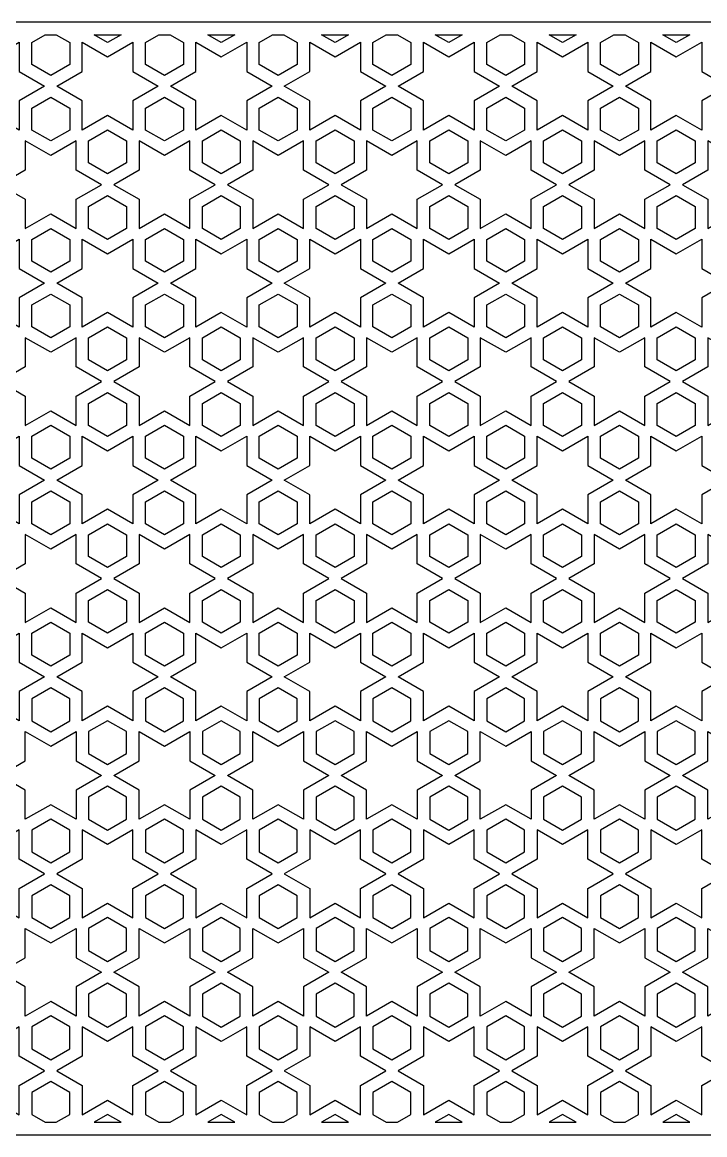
# Model space of a CAD drawing. Header units: millimetres. Extents: x 5583 to 9833, y 3199 to 4979.
# Drawn here: x 7663 to 8754, y 3199 to 4979 of the extents above; entities that cross this region are included whole.
import ezdxf

# ---------------------------------------------------------------- set-up
doc = ezdxf.new("R2010")
doc.units = ezdxf.units.MM
doc.layers.add('Layer 01', color=1, linetype='Continuous')

msp = doc.modelspace()

# ---------------------------------------------------------------- linework, layer by layer
at = {"layer": 'Layer 01'}
for points in [[(5583, 3199.1), (9833, 3199.1), (9833, 4979.1), (5583, 4979.1)], [(7717, 4959.1), (7738.4, 4946.7), (7738.4, 4911.7), (7708, 4894.1), (7677.6, 4911.7), (7677.6, 4946.7), (7699, 4959.1)], [(7820.5, 4959.1), (7799, 4946.6), (7777.4, 4959.1)], [(7898.9, 4959.1), (7920.3, 4946.7), (7920.3, 4911.7), (7889.9, 4894.1), (7859.5, 4911.7), (7859.5, 4946.7), (7880.9, 4959.1)], [(8002.4, 4959.1), (7980.8, 4946.6), (7959.3, 4959.1)], [(8080.8, 4959.1), (8102.2, 4946.7), (8102.2, 4911.7), (8071.8, 4894.1), (8041.4, 4911.7), (8041.4, 4946.7), (8062.8, 4959.1)], [(8184.3, 4959.1), (8162.7, 4946.6), (8141.2, 4959.1)], [(8262.7, 4959.1), (8284.1, 4946.7), (8284.1, 4911.7), (8253.7, 4894.1), (8223.3, 4911.7), (8223.3, 4946.7), (8244.7, 4959.1)], [(8366.2, 4959.1), (8344.6, 4946.6), (8323, 4959.1)], [(8444.6, 4959.1), (8465.9, 4946.7), (8465.9, 4911.7), (8435.6, 4894.1), (8405.2, 4911.7), (8405.2, 4946.7), (8426.6, 4959.1)], [(8548.1, 4959.1), (8526.5, 4946.6), (8504.9, 4959.1)], [(8626.4, 4959.1), (8647.8, 4946.7), (8647.8, 4911.7), (8617.5, 4894.1), (8587.1, 4911.7), (8587.1, 4946.7), (8608.5, 4959.1)], [(8730, 4959.1), (8708.4, 4946.6), (8686.8, 4959.1)], [(7617.1, 4829.9), (7576.5, 4806.4), (7576.5, 4853.3), (7535.9, 4876.7), (7576.5, 4900.1), (7576.5, 4947), (7617.1, 4923.5), (7657.6, 4947), (7657.6, 4900.1), (7698.2, 4876.7), (7657.6, 4853.3), (7657.6, 4806.4)], [(7799, 4829.9), (7758.4, 4806.4), (7758.4, 4853.3), (7717.8, 4876.7), (7758.4, 4900.1), (7758.4, 4947), (7799, 4923.5), (7839.5, 4947), (7839.5, 4900.1), (7880.1, 4876.7), (7839.5, 4853.3), (7839.5, 4806.4)], [(7980.8, 4829.9), (7940.3, 4806.4), (7940.3, 4853.3), (7899.7, 4876.7), (7940.3, 4900.1), (7940.3, 4947), (7980.8, 4923.5), (8021.4, 4947), (8021.4, 4900.1), (8062, 4876.7), (8021.4, 4853.3), (8021.4, 4806.4)], [(8162.7, 4829.9), (8122.2, 4806.4), (8122.2, 4853.3), (8081.6, 4876.7), (8122.2, 4900.1), (8122.2, 4947), (8162.7, 4923.5), (8203.3, 4947), (8203.3, 4900.1), (8243.9, 4876.7), (8203.3, 4853.3), (8203.3, 4806.4)], [(8344.6, 4829.9), (8304.1, 4806.4), (8304.1, 4853.3), (8263.5, 4876.7), (8304.1, 4900.1), (8304.1, 4947), (8344.6, 4923.5), (8385.2, 4947), (8385.2, 4900.1), (8425.8, 4876.7), (8385.2, 4853.3), (8385.2, 4806.4)], [(8526.5, 4829.9), (8485.9, 4806.4), (8485.9, 4853.3), (8445.4, 4876.7), (8485.9, 4900.1), (8485.9, 4947), (8526.5, 4923.5), (8567.1, 4947), (8567.1, 4900.1), (8607.6, 4876.7), (8567.1, 4853.3), (8567.1, 4806.4)], [(8708.4, 4829.9), (8667.8, 4806.4), (8667.8, 4853.3), (8627.3, 4876.7), (8667.8, 4900.1), (8667.8, 4947), (8708.4, 4923.5), (8749, 4947), (8749, 4900.1), (8789.5, 4876.7), (8749, 4853.3), (8749, 4806.4)], [(7708, 4789.1), (7677.6, 4806.6), (7677.6, 4841.7), (7708, 4859.3), (7738.4, 4841.7), (7738.4, 4806.6)], [(7889.9, 4789.1), (7859.5, 4806.6), (7859.5, 4841.7), (7889.9, 4859.3), (7920.3, 4841.7), (7920.3, 4806.6)], [(8071.8, 4789.1), (8041.4, 4806.6), (8041.4, 4841.7), (8071.8, 4859.3), (8102.2, 4841.7), (8102.2, 4806.6)], [(8253.7, 4789.1), (8223.3, 4806.6), (8223.3, 4841.7), (8253.7, 4859.3), (8284.1, 4841.7), (8284.1, 4806.6)], [(8435.6, 4789.1), (8405.2, 4806.6), (8405.2, 4841.7), (8435.6, 4859.3), (8465.9, 4841.7), (8465.9, 4806.6)], [(8617.5, 4789.1), (8587.1, 4806.6), (8587.1, 4841.7), (8617.5, 4859.3), (8647.8, 4841.7), (8647.8, 4806.6)], [(7799, 4806.8), (7829.3, 4789.2), (7829.3, 4754.1), (7799, 4736.6), (7768.6, 4754.1), (7768.6, 4789.2)], [(7980.8, 4806.8), (8011.2, 4789.2), (8011.2, 4754.1), (7980.8, 4736.6), (7950.5, 4754.1), (7950.5, 4789.2)], [(8162.7, 4736.6), (8132.4, 4754.1), (8132.4, 4789.2), (8162.7, 4806.8), (8193.1, 4789.2), (8193.1, 4754.1)], [(8344.6, 4806.8), (8375, 4789.2), (8375, 4754.1), (8344.6, 4736.6), (8314.2, 4754.1), (8314.2, 4789.2)], [(8526.5, 4806.8), (8556.9, 4789.2), (8556.9, 4754.1), (8526.5, 4736.6), (8496.1, 4754.1), (8496.1, 4789.2)], [(8708.4, 4806.8), (8738.8, 4789.2), (8738.8, 4754.1), (8708.4, 4736.6), (8678, 4754.1), (8678, 4789.2)], [(7748.6, 4789.4), (7708, 4766), (7667.4, 4789.4), (7667.4, 4742.6), (7626.9, 4719.2), (7667.4, 4695.8), (7667.4, 4648.9), (7708, 4672.3), (7748.6, 4648.9), (7748.6, 4695.8), (7789.1, 4719.2), (7748.6, 4742.6)], [(7930.5, 4789.4), (7889.9, 4766), (7849.3, 4789.4), (7849.3, 4742.6), (7808.8, 4719.2), (7849.3, 4695.8), (7849.3, 4648.9), (7889.9, 4672.3), (7930.5, 4648.9), (7930.5, 4695.8), (7971, 4719.2), (7930.5, 4742.6)], [(8112.4, 4789.4), (8071.8, 4766), (8031.2, 4789.4), (8031.2, 4742.6), (7990.7, 4719.2), (8031.2, 4695.8), (8031.2, 4648.9), (8071.8, 4672.3), (8112.4, 4648.9), (8112.4, 4695.8), (8152.9, 4719.2), (8112.4, 4742.6)], [(8294.2, 4789.4), (8253.7, 4766), (8213.1, 4789.4), (8213.1, 4742.6), (8172.5, 4719.2), (8213.1, 4695.8), (8213.1, 4648.9), (8253.7, 4672.3), (8294.2, 4648.9), (8294.2, 4695.8), (8334.8, 4719.2), (8294.2, 4742.6)], [(8476.1, 4789.4), (8435.6, 4766), (8395, 4789.4), (8395, 4742.6), (8354.4, 4719.2), (8395, 4695.8), (8395, 4648.9), (8435.6, 4672.3), (8476.1, 4648.9), (8476.1, 4695.8), (8516.7, 4719.2), (8476.1, 4742.6)], [(8658, 4789.4), (8617.5, 4766), (8576.9, 4789.4), (8576.9, 4742.6), (8536.3, 4719.2), (8576.9, 4695.8), (8576.9, 4648.9), (8617.5, 4672.3), (8658, 4648.9), (8658, 4695.8), (8698.6, 4719.2), (8658, 4742.6)], [(8839.9, 4789.4), (8799.3, 4766), (8758.8, 4789.4), (8758.8, 4742.6), (8718.2, 4719.2), (8758.8, 4695.8), (8758.8, 4648.9), (8799.3, 4672.3), (8839.9, 4648.9), (8839.9, 4695.8), (8880.5, 4719.2), (8839.9, 4742.6)], [(7799, 4631.6), (7768.6, 4649.1), (7768.6, 4684.2), (7799, 4701.7), (7829.3, 4684.2), (7829.3, 4649.1)], [(7980.8, 4631.6), (7950.5, 4649.1), (7950.5, 4684.2), (7980.8, 4701.7), (8011.2, 4684.2), (8011.2, 4649.1)], [(8162.7, 4701.7), (8193.1, 4684.2), (8193.1, 4649.1), (8162.7, 4631.6), (8132.4, 4649.1), (8132.4, 4684.2)], [(8344.6, 4631.6), (8314.2, 4649.1), (8314.2, 4684.2), (8344.6, 4701.7), (8375, 4684.2), (8375, 4649.1)], [(8526.5, 4631.6), (8496.1, 4649.1), (8496.1, 4684.2), (8526.5, 4701.7), (8556.9, 4684.2), (8556.9, 4649.1)], [(8708.4, 4631.6), (8678, 4649.1), (8678, 4684.2), (8708.4, 4701.7), (8738.8, 4684.2), (8738.8, 4649.1)], [(7708, 4649.2), (7738.4, 4631.7), (7738.4, 4596.6), (7708, 4579.1), (7677.6, 4596.6), (7677.6, 4631.7)], [(7889.9, 4649.2), (7920.3, 4631.7), (7920.3, 4596.6), (7889.9, 4579.1), (7859.5, 4596.6), (7859.5, 4631.7)], [(8071.8, 4649.2), (8102.2, 4631.7), (8102.2, 4596.6), (8071.8, 4579.1), (8041.4, 4596.6), (8041.4, 4631.7)], [(8253.7, 4649.2), (8284.1, 4631.7), (8284.1, 4596.6), (8253.7, 4579.1), (8223.3, 4596.6), (8223.3, 4631.7)], [(8435.6, 4649.2), (8465.9, 4631.7), (8465.9, 4596.6), (8435.6, 4579.1), (8405.2, 4596.6), (8405.2, 4631.7)], [(8617.5, 4649.2), (8647.8, 4631.7), (8647.8, 4596.6), (8617.5, 4579.1), (8587.1, 4596.6), (8587.1, 4631.7)], [(7617.1, 4514.8), (7576.5, 4491.4), (7576.5, 4538.2), (7535.9, 4561.7), (7576.5, 4585.1), (7576.5, 4631.9), (7617.1, 4608.5), (7657.6, 4631.9), (7657.6, 4585.1), (7698.2, 4561.7), (7657.6, 4538.2), (7657.6, 4491.4)], [(7799, 4514.8), (7758.4, 4491.4), (7758.4, 4538.2), (7717.8, 4561.7), (7758.4, 4585.1), (7758.4, 4631.9), (7799, 4608.5), (7839.5, 4631.9), (7839.5, 4585.1), (7880.1, 4561.7), (7839.5, 4538.2), (7839.5, 4491.4)], [(7980.8, 4514.8), (7940.3, 4491.4), (7940.3, 4538.2), (7899.7, 4561.7), (7940.3, 4585.1), (7940.3, 4631.9), (7980.8, 4608.5), (8021.4, 4631.9), (8021.4, 4585.1), (8062, 4561.7), (8021.4, 4538.2), (8021.4, 4491.4)], [(8162.7, 4514.8), (8122.2, 4491.4), (8122.2, 4538.2), (8081.6, 4561.7), (8122.2, 4585.1), (8122.2, 4631.9), (8162.7, 4608.5), (8203.3, 4631.9), (8203.3, 4585.1), (8243.9, 4561.7), (8203.3, 4538.2), (8203.3, 4491.4)], [(8344.6, 4514.8), (8304.1, 4491.4), (8304.1, 4538.2), (8263.5, 4561.7), (8304.1, 4585.1), (8304.1, 4631.9), (8344.6, 4608.5), (8385.2, 4631.9), (8385.2, 4585.1), (8425.8, 4561.7), (8385.2, 4538.2), (8385.2, 4491.4)], [(8526.5, 4514.8), (8485.9, 4491.4), (8485.9, 4538.2), (8445.4, 4561.7), (8485.9, 4585.1), (8485.9, 4631.9), (8526.5, 4608.5), (8567.1, 4631.9), (8567.1, 4585.1), (8607.6, 4561.7), (8567.1, 4538.2), (8567.1, 4491.4)], [(8708.4, 4514.8), (8667.8, 4491.4), (8667.8, 4538.2), (8627.3, 4561.7), (8667.8, 4585.1), (8667.8, 4631.9), (8708.4, 4608.5), (8749, 4631.9), (8749, 4585.1), (8789.5, 4561.7), (8749, 4538.2), (8749, 4491.4)], [(7708, 4474.1), (7677.6, 4491.6), (7677.6, 4526.7), (7708, 4544.2), (7738.4, 4526.7), (7738.4, 4491.6)], [(7889.9, 4474.1), (7859.5, 4491.6), (7859.5, 4526.7), (7889.9, 4544.2), (7920.3, 4526.7), (7920.3, 4491.6)], [(8071.8, 4474.1), (8041.4, 4491.6), (8041.4, 4526.7), (8071.8, 4544.2), (8102.2, 4526.7), (8102.2, 4491.6)], [(8253.7, 4474.1), (8223.3, 4491.6), (8223.3, 4526.7), (8253.7, 4544.2), (8284.1, 4526.7), (8284.1, 4491.6)], [(8435.6, 4474.1), (8405.2, 4491.6), (8405.2, 4526.7), (8435.6, 4544.2), (8465.9, 4526.7), (8465.9, 4491.6)], [(8617.5, 4474.1), (8587.1, 4491.6), (8587.1, 4526.7), (8617.5, 4544.2), (8647.8, 4526.7), (8647.8, 4491.6)], [(7799, 4491.7), (7829.3, 4474.2), (7829.3, 4439.1), (7799, 4421.6), (7768.6, 4439.1), (7768.6, 4474.2)], [(7980.8, 4491.7), (8011.2, 4474.2), (8011.2, 4439.1), (7980.8, 4421.6), (7950.5, 4439.1), (7950.5, 4474.2)], [(8162.7, 4421.6), (8132.4, 4439.1), (8132.4, 4474.2), (8162.7, 4491.7), (8193.1, 4474.2), (8193.1, 4439.1)], [(8344.6, 4491.7), (8375, 4474.2), (8375, 4439.1), (8344.6, 4421.6), (8314.2, 4439.1), (8314.2, 4474.2)], [(8526.5, 4491.7), (8556.9, 4474.2), (8556.9, 4439.1), (8526.5, 4421.6), (8496.1, 4439.1), (8496.1, 4474.2)], [(8708.4, 4491.7), (8738.8, 4474.2), (8738.8, 4439.1), (8708.4, 4421.6), (8678, 4439.1), (8678, 4474.2)], [(7748.6, 4474.4), (7708, 4451), (7667.4, 4474.4), (7667.4, 4427.6), (7626.9, 4404.1), (7667.4, 4380.7), (7667.4, 4333.9), (7708, 4357.3), (7748.6, 4333.9), (7748.6, 4380.7), (7789.1, 4404.1), (7748.6, 4427.6)], [(7930.5, 4474.4), (7889.9, 4451), (7849.3, 4474.4), (7849.3, 4427.6), (7808.8, 4404.1), (7849.3, 4380.7), (7849.3, 4333.9), (7889.9, 4357.3), (7930.5, 4333.9), (7930.5, 4380.7), (7971, 4404.1), (7930.5, 4427.6)], [(8112.4, 4474.4), (8071.8, 4451), (8031.2, 4474.4), (8031.2, 4427.6), (7990.7, 4404.1), (8031.2, 4380.7), (8031.2, 4333.9), (8071.8, 4357.3), (8112.4, 4333.9), (8112.4, 4380.7), (8152.9, 4404.1), (8112.4, 4427.6)], [(8294.2, 4474.4), (8253.7, 4451), (8213.1, 4474.4), (8213.1, 4427.6), (8172.5, 4404.1), (8213.1, 4380.7), (8213.1, 4333.9), (8253.7, 4357.3), (8294.2, 4333.9), (8294.2, 4380.7), (8334.8, 4404.1), (8294.2, 4427.6)], [(8476.1, 4474.4), (8435.6, 4451), (8395, 4474.4), (8395, 4427.6), (8354.4, 4404.1), (8395, 4380.7), (8395, 4333.9), (8435.6, 4357.3), (8476.1, 4333.9), (8476.1, 4380.7), (8516.7, 4404.1), (8476.1, 4427.6)], [(8658, 4474.4), (8617.5, 4451), (8576.9, 4474.4), (8576.9, 4427.6), (8536.3, 4404.1), (8576.9, 4380.7), (8576.9, 4333.9), (8617.5, 4357.3), (8658, 4333.9), (8658, 4380.7), (8698.6, 4404.1), (8658, 4427.6)], [(8839.9, 4474.4), (8799.3, 4451), (8758.8, 4474.4), (8758.8, 4427.6), (8718.2, 4404.1), (8758.8, 4380.7), (8758.8, 4333.9), (8799.3, 4357.3), (8839.9, 4333.9), (8839.9, 4380.7), (8880.5, 4404.1), (8839.9, 4427.6)], [(7799, 4316.5), (7768.6, 4334.1), (7768.6, 4369.2), (7799, 4386.7), (7829.3, 4369.2), (7829.3, 4334.1)], [(7980.8, 4316.5), (7950.5, 4334.1), (7950.5, 4369.2), (7980.8, 4386.7), (8011.2, 4369.2), (8011.2, 4334.1)], [(8162.7, 4386.7), (8193.1, 4369.2), (8193.1, 4334.1), (8162.7, 4316.5), (8132.4, 4334.1), (8132.4, 4369.2)], [(8344.6, 4316.5), (8314.2, 4334.1), (8314.2, 4369.2), (8344.6, 4386.7), (8375, 4369.2), (8375, 4334.1)], [(8526.5, 4316.5), (8496.1, 4334.1), (8496.1, 4369.2), (8526.5, 4386.7), (8556.9, 4369.2), (8556.9, 4334.1)], [(8708.4, 4316.5), (8678, 4334.1), (8678, 4369.2), (8708.4, 4386.7), (8738.8, 4369.2), (8738.8, 4334.1)], [(7708, 4334.2), (7738.4, 4316.7), (7738.4, 4281.6), (7708, 4264), (7677.6, 4281.6), (7677.6, 4316.7)], [(7889.9, 4334.2), (7920.3, 4316.7), (7920.3, 4281.6), (7889.9, 4264), (7859.5, 4281.6), (7859.5, 4316.7)], [(8071.8, 4334.2), (8102.2, 4316.7), (8102.2, 4281.6), (8071.8, 4264), (8041.4, 4281.6), (8041.4, 4316.7)], [(8253.7, 4334.2), (8284.1, 4316.7), (8284.1, 4281.6), (8253.7, 4264), (8223.3, 4281.6), (8223.3, 4316.7)], [(8435.6, 4334.2), (8465.9, 4316.7), (8465.9, 4281.6), (8435.6, 4264), (8405.2, 4281.6), (8405.2, 4316.7)], [(8617.5, 4334.2), (8647.8, 4316.7), (8647.8, 4281.6), (8617.5, 4264), (8587.1, 4281.6), (8587.1, 4316.7)], [(7617.1, 4293.5), (7657.6, 4316.9), (7657.6, 4270), (7698.2, 4246.6), (7657.6, 4223.2), (7657.6, 4176.3), (7617.1, 4199.8), (7576.5, 4176.3), (7576.5, 4223.2), (7535.9, 4246.6), (7576.5, 4270), (7576.5, 4316.9)], [(7799, 4199.8), (7758.4, 4176.3), (7758.4, 4223.2), (7717.8, 4246.6), (7758.4, 4270), (7758.4, 4316.9), (7799, 4293.5), (7839.5, 4316.9), (7839.5, 4270), (7880.1, 4246.6), (7839.5, 4223.2), (7839.5, 4176.3)], [(7980.8, 4199.8), (7940.3, 4176.3), (7940.3, 4223.2), (7899.7, 4246.6), (7940.3, 4270), (7940.3, 4316.9), (7980.8, 4293.5), (8021.4, 4316.9), (8021.4, 4270), (8062, 4246.6), (8021.4, 4223.2), (8021.4, 4176.3)], [(8162.7, 4199.8), (8122.2, 4176.3), (8122.2, 4223.2), (8081.6, 4246.6), (8122.2, 4270), (8122.2, 4316.9), (8162.7, 4293.5), (8203.3, 4316.9), (8203.3, 4270), (8243.9, 4246.6), (8203.3, 4223.2), (8203.3, 4176.3)], [(8344.6, 4293.5), (8385.2, 4316.9), (8385.2, 4270), (8425.8, 4246.6), (8385.2, 4223.2), (8385.2, 4176.3), (8344.6, 4199.8), (8304.1, 4176.3), (8304.1, 4223.2), (8263.5, 4246.6), (8304.1, 4270), (8304.1, 4316.9)], [(8526.5, 4199.8), (8485.9, 4176.3), (8485.9, 4223.2), (8445.4, 4246.6), (8485.9, 4270), (8485.9, 4316.9), (8526.5, 4293.5), (8567.1, 4316.9), (8567.1, 4270), (8607.6, 4246.6), (8567.1, 4223.2), (8567.1, 4176.3)], [(8708.4, 4199.8), (8667.8, 4176.3), (8667.8, 4223.2), (8627.3, 4246.6), (8667.8, 4270), (8667.8, 4316.9), (8708.4, 4293.5), (8749, 4316.9), (8749, 4270), (8789.5, 4246.6), (8749, 4223.2), (8749, 4176.3)], [(7708, 4159), (7677.6, 4176.6), (7677.6, 4211.6), (7708, 4229.2), (7738.4, 4211.6), (7738.4, 4176.6)], [(7889.9, 4159), (7859.5, 4176.6), (7859.5, 4211.6), (7889.9, 4229.2), (7920.3, 4211.6), (7920.3, 4176.6)], [(8071.8, 4159), (8041.4, 4176.6), (8041.4, 4211.6), (8071.8, 4229.2), (8102.2, 4211.6), (8102.2, 4176.6)], [(8253.7, 4159), (8223.3, 4176.6), (8223.3, 4211.6), (8253.7, 4229.2), (8284.1, 4211.6), (8284.1, 4176.6)], [(8435.6, 4159), (8405.2, 4176.6), (8405.2, 4211.6), (8435.6, 4229.2), (8465.9, 4211.6), (8465.9, 4176.6)], [(8617.5, 4159), (8587.1, 4176.6), (8587.1, 4211.6), (8617.5, 4229.2), (8647.8, 4211.6), (8647.8, 4176.6)], [(7799, 4176.7), (7829.3, 4159.1), (7829.3, 4124.1), (7799, 4106.5), (7768.6, 4124.1), (7768.6, 4159.1)], [(7980.8, 4176.7), (8011.2, 4159.1), (8011.2, 4124.1), (7980.8, 4106.5), (7950.5, 4124.1), (7950.5, 4159.1)], [(8162.7, 4106.5), (8132.4, 4124.1), (8132.4, 4159.1), (8162.7, 4176.7), (8193.1, 4159.1), (8193.1, 4124.1)], [(8344.6, 4106.5), (8314.2, 4124.1), (8314.2, 4159.1), (8344.6, 4176.7), (8375, 4159.1), (8375, 4124.1)], [(8526.5, 4176.7), (8556.9, 4159.1), (8556.9, 4124.1), (8526.5, 4106.5), (8496.1, 4124.1), (8496.1, 4159.1)], [(8708.4, 4176.7), (8738.8, 4159.1), (8738.8, 4124.1), (8708.4, 4106.5), (8678, 4124.1), (8678, 4159.1)], [(7748.6, 4159.4), (7708, 4135.9), (7667.4, 4159.4), (7667.4, 4112.5), (7626.9, 4089.1), (7667.4, 4065.7), (7667.4, 4018.8), (7708, 4042.2), (7748.6, 4018.8), (7748.6, 4065.7), (7789.1, 4089.1), (7748.6, 4112.5)], [(7930.5, 4159.4), (7889.9, 4135.9), (7849.3, 4159.4), (7849.3, 4112.5), (7808.8, 4089.1), (7849.3, 4065.7), (7849.3, 4018.8), (7889.9, 4042.2), (7930.5, 4018.8), (7930.5, 4065.7), (7971, 4089.1), (7930.5, 4112.5)], [(8112.4, 4159.4), (8071.8, 4135.9), (8031.2, 4159.4), (8031.2, 4112.5), (7990.7, 4089.1), (8031.2, 4065.7), (8031.2, 4018.8), (8071.8, 4042.2), (8112.4, 4018.8), (8112.4, 4065.7), (8152.9, 4089.1), (8112.4, 4112.5)], [(8294.2, 4159.4), (8253.7, 4135.9), (8213.1, 4159.4), (8213.1, 4112.5), (8172.5, 4089.1), (8213.1, 4065.7), (8213.1, 4018.8), (8253.7, 4042.2), (8294.2, 4018.8), (8294.2, 4065.7), (8334.8, 4089.1), (8294.2, 4112.5)], [(8476.1, 4159.4), (8435.6, 4135.9), (8395, 4159.4), (8395, 4112.5), (8354.4, 4089.1), (8395, 4065.7), (8395, 4018.8), (8435.6, 4042.2), (8476.1, 4018.8), (8476.1, 4065.7), (8516.7, 4089.1), (8476.1, 4112.5)], [(8658, 4159.4), (8617.5, 4135.9), (8576.9, 4159.4), (8576.9, 4112.5), (8536.3, 4089.1), (8576.9, 4065.7), (8576.9, 4018.8), (8617.5, 4042.2), (8658, 4018.8), (8658, 4065.7), (8698.6, 4089.1), (8658, 4112.5)], [(8839.9, 4159.4), (8799.3, 4135.9), (8758.8, 4159.4), (8758.8, 4112.5), (8718.2, 4089.1), (8758.8, 4065.7), (8758.8, 4018.8), (8799.3, 4042.2), (8839.9, 4018.8), (8839.9, 4065.7), (8880.5, 4089.1), (8839.9, 4112.5)], [(7799, 4001.5), (7768.6, 4019), (7768.6, 4054.1), (7799, 4071.7), (7829.3, 4054.1), (7829.3, 4019)], [(7980.8, 4001.5), (7950.5, 4019), (7950.5, 4054.1), (7980.8, 4071.7), (8011.2, 4054.1), (8011.2, 4019)], [(8162.7, 4071.7), (8193.1, 4054.1), (8193.1, 4019), (8162.7, 4001.5), (8132.4, 4019), (8132.4, 4054.1)], [(8344.6, 4001.5), (8314.2, 4019), (8314.2, 4054.1), (8344.6, 4071.7), (8375, 4054.1), (8375, 4019)], [(8526.5, 4001.5), (8496.1, 4019), (8496.1, 4054.1), (8526.5, 4071.7), (8556.9, 4054.1), (8556.9, 4019)], [(8708.4, 4001.5), (8678, 4019), (8678, 4054.1), (8708.4, 4071.7), (8738.8, 4054.1), (8738.8, 4019)], [(7708, 4019.2), (7738.4, 4001.6), (7738.4, 3966.5), (7708, 3949), (7677.6, 3966.5), (7677.6, 4001.6)], [(7889.9, 4019.2), (7920.3, 4001.6), (7920.3, 3966.5), (7889.9, 3949), (7859.5, 3966.5), (7859.5, 4001.6)], [(8071.8, 4019.2), (8102.2, 4001.6), (8102.2, 3966.5), (8071.8, 3949), (8041.4, 3966.5), (8041.4, 4001.6)], [(8253.7, 4019.2), (8284.1, 4001.6), (8284.1, 3966.5), (8253.7, 3949), (8223.3, 3966.5), (8223.3, 4001.6)], [(8435.6, 4019.2), (8465.9, 4001.6), (8465.9, 3966.5), (8435.6, 3949), (8405.2, 3966.5), (8405.2, 4001.6)], [(8617.5, 4019.2), (8647.8, 4001.6), (8647.8, 3966.5), (8617.5, 3949), (8587.1, 3966.5), (8587.1, 4001.6)], [(7535.9, 3931.6), (7576.5, 3955), (7576.5, 4001.8), (7617.1, 3978.4), (7657.6, 4001.8), (7657.6, 3955), (7698.2, 3931.6), (7657.6, 3908.2), (7657.6, 3861.3), (7617.1, 3884.7), (7576.5, 3861.3), (7576.5, 3908.2)], [(7880.1, 3931.6), (7839.5, 3908.2), (7839.5, 3861.3), (7799, 3884.7), (7758.4, 3861.3), (7758.4, 3908.2), (7717.8, 3931.6), (7758.4, 3955), (7758.4, 4001.8), (7799, 3978.4), (7839.5, 4001.8), (7839.5, 3955)], [(7899.7, 3931.6), (7940.3, 3955), (7940.3, 4001.8), (7980.8, 3978.4), (8021.4, 4001.8), (8021.4, 3955), (8062, 3931.6), (8021.4, 3908.2), (8021.4, 3861.3), (7980.8, 3884.7), (7940.3, 3861.3), (7940.3, 3908.2)], [(8162.7, 3978.4), (8203.3, 4001.8), (8203.3, 3955), (8243.9, 3931.6), (8203.3, 3908.2), (8203.3, 3861.3), (8162.7, 3884.7), (8122.2, 3861.3), (8122.2, 3908.2), (8081.6, 3931.6), (8122.2, 3955), (8122.2, 4001.8)], [(8263.5, 3931.6), (8304.1, 3955), (8304.1, 4001.8), (8344.6, 3978.4), (8385.2, 4001.8), (8385.2, 3955), (8425.8, 3931.6), (8385.2, 3908.2), (8385.2, 3861.3), (8344.6, 3884.7), (8304.1, 3861.3), (8304.1, 3908.2)], [(8445.4, 3931.6), (8485.9, 3955), (8485.9, 4001.8), (8526.5, 3978.4), (8567.1, 4001.8), (8567.1, 3955), (8607.6, 3931.6), (8567.1, 3908.2), (8567.1, 3861.3), (8526.5, 3884.7), (8485.9, 3861.3), (8485.9, 3908.2)], [(8627.3, 3931.6), (8667.8, 3955), (8667.8, 4001.8), (8708.4, 3978.4), (8749, 4001.8), (8749, 3955), (8789.5, 3931.6), (8749, 3908.2), (8749, 3861.3), (8708.4, 3884.7), (8667.8, 3861.3), (8667.8, 3908.2)], [(7708, 3844), (7738.4, 3861.5), (7738.4, 3896.6), (7708, 3914.1), (7677.6, 3896.6), (7677.6, 3861.5)], [(7889.9, 3844), (7920.3, 3861.5), (7920.3, 3896.6), (7889.9, 3914.1), (7859.5, 3896.6), (7859.5, 3861.5)], [(8071.8, 3844), (8102.2, 3861.5), (8102.2, 3896.6), (8071.8, 3914.1), (8041.4, 3896.6), (8041.4, 3861.5)], [(8253.7, 3844), (8284.1, 3861.5), (8284.1, 3896.6), (8253.7, 3914.1), (8223.3, 3896.6), (8223.3, 3861.5)], [(8435.6, 3844), (8465.9, 3861.5), (8465.9, 3896.6), (8435.6, 3914.1), (8405.2, 3896.6), (8405.2, 3861.5)], [(8617.5, 3844), (8647.8, 3861.5), (8647.8, 3896.6), (8617.5, 3914.1), (8587.1, 3896.6), (8587.1, 3861.5)], [(7799, 3861.6), (7768.6, 3844.1), (7768.6, 3809), (7799, 3791.5), (7829.3, 3809), (7829.3, 3844.1)], [(7980.8, 3861.6), (7950.5, 3844.1), (7950.5, 3809), (7980.8, 3791.5), (8011.2, 3809), (8011.2, 3844.1)], [(8162.7, 3791.5), (8193.1, 3809), (8193.1, 3844.1), (8162.7, 3861.6), (8132.4, 3844.1), (8132.4, 3809)], [(8344.6, 3861.6), (8314.2, 3844.1), (8314.2, 3809), (8344.6, 3791.5), (8375, 3809), (8375, 3844.1)], [(8526.5, 3861.6), (8496.1, 3844.1), (8496.1, 3809), (8526.5, 3791.5), (8556.9, 3809), (8556.9, 3844.1)], [(8708.4, 3861.6), (8678, 3844.1), (8678, 3809), (8708.4, 3791.5), (8738.8, 3809), (8738.8, 3844.1)], [(7748.6, 3703.8), (7708, 3727.2), (7667.4, 3703.8), (7667.4, 3750.6), (7626.9, 3774.1), (7667.4, 3797.5), (7667.4, 3844.3), (7708, 3820.9), (7748.6, 3844.3), (7748.6, 3797.5), (7789.1, 3774.1), (7748.6, 3750.6)], [(7930.5, 3703.8), (7889.9, 3727.2), (7849.3, 3703.8), (7849.3, 3750.6), (7808.8, 3774.1), (7849.3, 3797.5), (7849.3, 3844.3), (7889.9, 3820.9), (7930.5, 3844.3), (7930.5, 3797.5), (7971, 3774.1), (7930.5, 3750.6)], [(8112.4, 3703.8), (8071.8, 3727.2), (8031.2, 3703.8), (8031.2, 3750.6), (7990.7, 3774.1), (8031.2, 3797.5), (8031.2, 3844.3), (8071.8, 3820.9), (8112.4, 3844.3), (8112.4, 3797.5), (8152.9, 3774.1), (8112.4, 3750.6)], [(8294.2, 3703.8), (8253.7, 3727.2), (8213.1, 3703.8), (8213.1, 3750.6), (8172.5, 3774.1), (8213.1, 3797.5), (8213.1, 3844.3), (8253.7, 3820.9), (8294.2, 3844.3), (8294.2, 3797.5), (8334.8, 3774.1), (8294.2, 3750.6)], [(8476.1, 3703.8), (8435.6, 3727.2), (8395, 3703.8), (8395, 3750.6), (8354.4, 3774.1), (8395, 3797.5), (8395, 3844.3), (8435.6, 3820.9), (8476.1, 3844.3), (8476.1, 3797.5), (8516.7, 3774.1), (8476.1, 3750.6)], [(8658, 3703.8), (8617.5, 3727.2), (8576.9, 3703.8), (8576.9, 3750.6), (8536.3, 3774.1), (8576.9, 3797.5), (8576.9, 3844.3), (8617.5, 3820.9), (8658, 3844.3), (8658, 3797.5), (8698.6, 3774.1), (8658, 3750.6)], [(8839.9, 3703.8), (8799.3, 3727.2), (8758.8, 3703.8), (8758.8, 3750.6), (8718.2, 3774.1), (8758.8, 3797.5), (8758.8, 3844.3), (8799.3, 3820.9), (8839.9, 3844.3), (8839.9, 3797.5), (8880.5, 3774.1), (8839.9, 3750.6)], [(7799, 3686.5), (7829.3, 3704), (7829.3, 3739.1), (7799, 3756.6), (7768.6, 3739.1), (7768.6, 3704)], [(7980.8, 3686.5), (8011.2, 3704), (8011.2, 3739.1), (7980.8, 3756.6), (7950.5, 3739.1), (7950.5, 3704)], [(8162.7, 3756.6), (8132.4, 3739.1), (8132.4, 3704), (8162.7, 3686.5), (8193.1, 3704), (8193.1, 3739.1)], [(8344.6, 3756.6), (8314.2, 3739.1), (8314.2, 3704), (8344.6, 3686.5), (8375, 3704), (8375, 3739.1)], [(8526.5, 3686.5), (8556.9, 3704), (8556.9, 3739.1), (8526.5, 3756.6), (8496.1, 3739.1), (8496.1, 3704)], [(8708.4, 3686.5), (8738.8, 3704), (8738.8, 3739.1), (8708.4, 3756.6), (8678, 3739.1), (8678, 3704)], [(7708, 3704.1), (7677.6, 3686.6), (7677.6, 3651.5), (7708, 3634), (7738.4, 3651.5), (7738.4, 3686.6)], [(7889.9, 3704.1), (7859.5, 3686.6), (7859.5, 3651.5), (7889.9, 3634), (7920.3, 3651.5), (7920.3, 3686.6)], [(8071.8, 3704.1), (8041.4, 3686.6), (8041.4, 3651.5), (8071.8, 3634), (8102.2, 3651.5), (8102.2, 3686.6)], [(8253.7, 3704.1), (8223.3, 3686.6), (8223.3, 3651.5), (8253.7, 3634), (8284.1, 3651.5), (8284.1, 3686.6)], [(8435.6, 3704.1), (8405.2, 3686.6), (8405.2, 3651.5), (8435.6, 3634), (8465.9, 3651.5), (8465.9, 3686.6)], [(8617.5, 3704.1), (8587.1, 3686.6), (8587.1, 3651.5), (8617.5, 3634), (8647.8, 3651.5), (8647.8, 3686.6)], [(7617.1, 3569.7), (7657.6, 3546.3), (7657.6, 3593.1), (7698.2, 3616.5), (7657.6, 3640), (7657.6, 3686.8), (7617.1, 3663.4), (7576.5, 3686.8), (7576.5, 3640), (7535.9, 3616.5), (7576.5, 3593.1), (7576.5, 3546.3)], [(7799, 3663.4), (7758.4, 3686.8), (7758.4, 3640), (7717.8, 3616.5), (7758.4, 3593.1), (7758.4, 3546.3), (7799, 3569.7), (7839.5, 3546.3), (7839.5, 3593.1), (7880.1, 3616.5), (7839.5, 3640), (7839.5, 3686.8)], [(7980.8, 3663.4), (7940.3, 3686.8), (7940.3, 3640), (7899.7, 3616.5), (7940.3, 3593.1), (7940.3, 3546.3), (7980.8, 3569.7), (8021.4, 3546.3), (8021.4, 3593.1), (8062, 3616.5), (8021.4, 3640), (8021.4, 3686.8)], [(8162.7, 3663.4), (8122.2, 3686.8), (8122.2, 3640), (8081.6, 3616.5), (8122.2, 3593.1), (8122.2, 3546.3), (8162.7, 3569.7), (8203.3, 3546.3), (8203.3, 3593.1), (8243.9, 3616.5), (8203.3, 3640), (8203.3, 3686.8)], [(8344.6, 3569.7), (8385.2, 3546.3), (8385.2, 3593.1), (8425.8, 3616.5), (8385.2, 3640), (8385.2, 3686.8), (8344.6, 3663.4), (8304.1, 3686.8), (8304.1, 3640), (8263.5, 3616.5), (8304.1, 3593.1), (8304.1, 3546.3)], [(8526.5, 3663.4), (8485.9, 3686.8), (8485.9, 3640), (8445.4, 3616.5), (8485.9, 3593.1), (8485.9, 3546.3), (8526.5, 3569.7), (8567.1, 3546.3), (8567.1, 3593.1), (8607.6, 3616.5), (8567.1, 3640), (8567.1, 3686.8)], [(8708.4, 3663.4), (8667.8, 3686.8), (8667.8, 3640), (8627.3, 3616.5), (8667.8, 3593.1), (8667.8, 3546.3), (8708.4, 3569.7), (8749, 3546.3), (8749, 3593.1), (8789.5, 3616.5), (8749, 3640), (8749, 3686.8)], [(7708, 3528.9), (7738.4, 3546.5), (7738.4, 3581.6), (7708, 3599.1), (7677.6, 3581.6), (7677.6, 3546.5)], [(7889.9, 3528.9), (7920.3, 3546.5), (7920.3, 3581.6), (7889.9, 3599.1), (7859.5, 3581.6), (7859.5, 3546.5)], [(8071.8, 3528.9), (8102.2, 3546.5), (8102.2, 3581.6), (8071.8, 3599.1), (8041.4, 3581.6), (8041.4, 3546.5)], [(8253.7, 3528.9), (8284.1, 3546.5), (8284.1, 3581.6), (8253.7, 3599.1), (8223.3, 3581.6), (8223.3, 3546.5)], [(8435.6, 3528.9), (8465.9, 3546.5), (8465.9, 3581.6), (8435.6, 3599.1), (8405.2, 3581.6), (8405.2, 3546.5)], [(8617.5, 3528.9), (8647.8, 3546.5), (8647.8, 3581.6), (8617.5, 3599.1), (8587.1, 3581.6), (8587.1, 3546.5)], [(7799, 3546.6), (7768.6, 3529.1), (7768.6, 3494), (7799, 3476.4), (7829.3, 3494), (7829.3, 3529.1)], [(7980.8, 3546.6), (7950.5, 3529.1), (7950.5, 3494), (7980.8, 3476.4), (8011.2, 3494), (8011.2, 3529.1)], [(8162.7, 3476.4), (8193.1, 3494), (8193.1, 3529.1), (8162.7, 3546.6), (8132.4, 3529.1), (8132.4, 3494)], [(8344.6, 3546.6), (8314.2, 3529.1), (8314.2, 3494), (8344.6, 3476.4), (8375, 3494), (8375, 3529.1)], [(8526.5, 3546.6), (8496.1, 3529.1), (8496.1, 3494), (8526.5, 3476.4), (8556.9, 3494), (8556.9, 3529.1)], [(8708.4, 3546.6), (8678, 3529.1), (8678, 3494), (8708.4, 3476.4), (8738.8, 3494), (8738.8, 3529.1)], [(7748.6, 3388.7), (7708, 3412.2), (7667.4, 3388.7), (7667.4, 3435.6), (7626.9, 3459), (7667.4, 3482.4), (7667.4, 3529.3), (7708, 3505.9), (7748.6, 3529.3), (7748.6, 3482.4), (7789.1, 3459), (7748.6, 3435.6)], [(7930.5, 3388.7), (7889.9, 3412.2), (7849.3, 3388.7), (7849.3, 3435.6), (7808.8, 3459), (7849.3, 3482.4), (7849.3, 3529.3), (7889.9, 3505.9), (7930.5, 3529.3), (7930.5, 3482.4), (7971, 3459), (7930.5, 3435.6)], [(8112.4, 3388.7), (8071.8, 3412.2), (8031.2, 3388.7), (8031.2, 3435.6), (7990.7, 3459), (8031.2, 3482.4), (8031.2, 3529.3), (8071.8, 3505.9), (8112.4, 3529.3), (8112.4, 3482.4), (8152.9, 3459), (8112.4, 3435.6)], [(8294.2, 3388.7), (8253.7, 3412.2), (8213.1, 3388.7), (8213.1, 3435.6), (8172.5, 3459), (8213.1, 3482.4), (8213.1, 3529.3), (8253.7, 3505.9), (8294.2, 3529.3), (8294.2, 3482.4), (8334.8, 3459), (8294.2, 3435.6)], [(8476.1, 3388.7), (8435.6, 3412.2), (8395, 3388.7), (8395, 3435.6), (8354.4, 3459), (8395, 3482.4), (8395, 3529.3), (8435.6, 3505.9), (8476.1, 3529.3), (8476.1, 3482.4), (8516.7, 3459), (8476.1, 3435.6)], [(8658, 3388.7), (8617.5, 3412.2), (8576.9, 3388.7), (8576.9, 3435.6), (8536.3, 3459), (8576.9, 3482.4), (8576.9, 3529.3), (8617.5, 3505.9), (8658, 3529.3), (8658, 3482.4), (8698.6, 3459), (8658, 3435.6)], [(8839.9, 3388.7), (8799.3, 3412.2), (8758.8, 3388.7), (8758.8, 3435.6), (8718.2, 3459), (8758.8, 3482.4), (8758.8, 3529.3), (8799.3, 3505.9), (8839.9, 3529.3), (8839.9, 3482.4), (8880.5, 3459), (8839.9, 3435.6)], [(7799, 3371.4), (7829.3, 3389), (7829.3, 3424), (7799, 3441.6), (7768.6, 3424), (7768.6, 3389)], [(7980.8, 3371.4), (8011.2, 3389), (8011.2, 3424), (7980.8, 3441.6), (7950.5, 3424), (7950.5, 3389)], [(8162.7, 3371.4), (8193.1, 3389), (8193.1, 3424), (8162.7, 3441.6), (8132.4, 3424), (8132.4, 3389)], [(8344.6, 3371.4), (8375, 3389), (8375, 3424), (8344.6, 3441.6), (8314.2, 3424), (8314.2, 3389)], [(8526.5, 3371.4), (8556.9, 3389), (8556.9, 3424), (8526.5, 3441.6), (8496.1, 3424), (8496.1, 3389)], [(8708.4, 3371.4), (8738.8, 3389), (8738.8, 3424), (8708.4, 3441.6), (8678, 3424), (8678, 3389)], [(7708, 3389.1), (7677.6, 3371.5), (7677.6, 3336.5), (7708, 3318.9), (7738.4, 3336.5), (7738.4, 3371.5)], [(7889.9, 3389.1), (7859.5, 3371.5), (7859.5, 3336.5), (7889.9, 3318.9), (7920.3, 3336.5), (7920.3, 3371.5)], [(8071.8, 3389.1), (8041.4, 3371.5), (8041.4, 3336.5), (8071.8, 3318.9), (8102.2, 3336.5), (8102.2, 3371.5)], [(8253.7, 3389.1), (8223.3, 3371.5), (8223.3, 3336.5), (8253.7, 3318.9), (8284.1, 3336.5), (8284.1, 3371.5)], [(8435.6, 3389.1), (8405.2, 3371.5), (8405.2, 3336.5), (8435.6, 3318.9), (8465.9, 3336.5), (8465.9, 3371.5)], [(8617.5, 3389.1), (8587.1, 3371.5), (8587.1, 3336.5), (8617.5, 3318.9), (8647.8, 3336.5), (8647.8, 3371.5)], [(7617.1, 3348.3), (7576.5, 3371.8), (7576.5, 3324.9), (7535.9, 3301.5), (7576.5, 3278.1), (7576.5, 3231.2), (7617.1, 3254.6), (7657.6, 3231.2), (7657.6, 3278.1), (7698.2, 3301.5), (7657.6, 3324.9), (7657.6, 3371.8)], [(7799, 3348.3), (7758.4, 3371.8), (7758.4, 3324.9), (7717.8, 3301.5), (7758.4, 3278.1), (7758.4, 3231.2), (7799, 3254.6), (7839.5, 3231.2), (7839.5, 3278.1), (7880.1, 3301.5), (7839.5, 3324.9), (7839.5, 3371.8)], [(7980.8, 3348.3), (7940.3, 3371.8), (7940.3, 3324.9), (7899.7, 3301.5), (7940.3, 3278.1), (7940.3, 3231.2), (7980.8, 3254.6), (8021.4, 3231.2), (8021.4, 3278.1), (8062, 3301.5), (8021.4, 3324.9), (8021.4, 3371.8)], [(8162.7, 3348.3), (8122.2, 3371.8), (8122.2, 3324.9), (8081.6, 3301.5), (8122.2, 3278.1), (8122.2, 3231.2), (8162.7, 3254.6), (8203.3, 3231.2), (8203.3, 3278.1), (8243.9, 3301.5), (8203.3, 3324.9), (8203.3, 3371.8)], [(8344.6, 3348.3), (8304.1, 3371.8), (8304.1, 3324.9), (8263.5, 3301.5), (8304.1, 3278.1), (8304.1, 3231.2), (8344.6, 3254.6), (8385.2, 3231.2), (8385.2, 3278.1), (8425.8, 3301.5), (8385.2, 3324.9), (8385.2, 3371.8)], [(8526.5, 3348.3), (8485.9, 3371.8), (8485.9, 3324.9), (8445.4, 3301.5), (8485.9, 3278.1), (8485.9, 3231.2), (8526.5, 3254.6), (8567.1, 3231.2), (8567.1, 3278.1), (8607.6, 3301.5), (8567.1, 3324.9), (8567.1, 3371.8)], [(8708.4, 3348.3), (8667.8, 3371.8), (8667.8, 3324.9), (8627.3, 3301.5), (8667.8, 3278.1), (8667.8, 3231.2), (8708.4, 3254.6), (8749, 3231.2), (8749, 3278.1), (8789.5, 3301.5), (8749, 3324.9), (8749, 3371.8)], [(7717, 3219.1), (7738.4, 3231.4), (7738.4, 3266.5), (7708, 3284.1), (7677.6, 3266.5), (7677.6, 3231.4), (7699, 3219.1)], [(7898.9, 3219.1), (7920.3, 3231.4), (7920.3, 3266.5), (7889.9, 3284.1), (7859.5, 3266.5), (7859.5, 3231.4), (7880.9, 3219.1)], [(8080.8, 3219.1), (8102.2, 3231.4), (8102.2, 3266.5), (8071.8, 3284.1), (8041.4, 3266.5), (8041.4, 3231.4), (8062.8, 3219.1)], [(8262.7, 3219.1), (8284.1, 3231.4), (8284.1, 3266.5), (8253.7, 3284.1), (8223.3, 3266.5), (8223.3, 3231.4), (8244.7, 3219.1)], [(8444.6, 3219.1), (8465.9, 3231.4), (8465.9, 3266.5), (8435.6, 3284.1), (8405.2, 3266.5), (8405.2, 3231.4), (8426.6, 3219.1)], [(8626.4, 3219.1), (8647.8, 3231.4), (8647.8, 3266.5), (8617.5, 3284.1), (8587.1, 3266.5), (8587.1, 3231.4), (8608.5, 3219.1)], [(7820.5, 3219.1), (7799, 3231.6), (7777.4, 3219.1)], [(8002.4, 3219.1), (7980.8, 3231.6), (7959.3, 3219.1)], [(8184.3, 3219.1), (8162.7, 3231.6), (8141.2, 3219.1)], [(8366.2, 3219.1), (8344.6, 3231.6), (8323, 3219.1)], [(8548.1, 3219.1), (8526.5, 3231.6), (8504.9, 3219.1)], [(8730, 3219.1), (8708.4, 3231.6), (8686.8, 3219.1)]]:
    msp.add_lwpolyline(points, close=True, dxfattribs=at)

doc.saveas('drawing.dxf')
